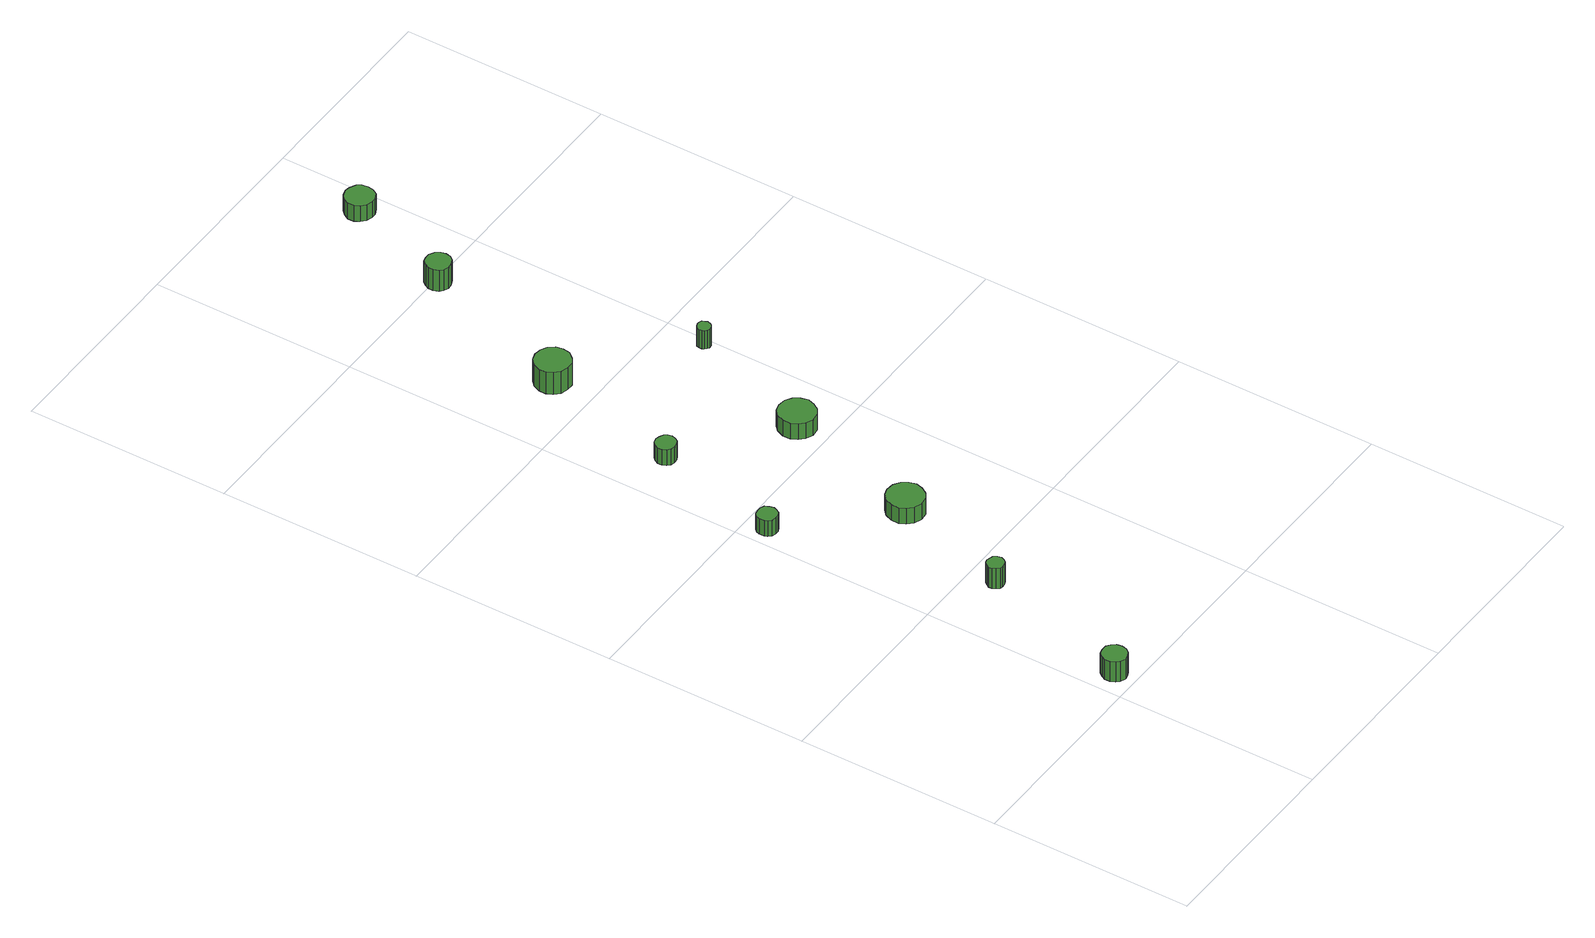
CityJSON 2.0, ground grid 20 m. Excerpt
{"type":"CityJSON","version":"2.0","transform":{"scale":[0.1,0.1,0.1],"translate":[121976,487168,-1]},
"CityObjects":{
"tree1":{"type":"SolitaryVegetationObject","attributes":{"function":"something"},"geometry":[{"type":"MultiSurface","lod":"1","boundaries":[[[0,1,2,3,4,5,6,7,8,9,10,11,12,13,14]],[[15,16,17,18,19,20,21,22,23,24,25,26,27,28,29]],[[0,29,28,1]],[[1,28,27,2]],[[2,27,26,3]],[[3,26,25,4]],[[4,25,24,5]],[[5,24,23,6]],[[6,23,22,7]],[[7,22,21,8]],[[8,21,20,9]],[[9,20,19,10]],[[10,19,18,11]],[[11,18,17,12]],[[12,17,16,13]],[[13,16,15,14]],[[14,15,29,0]]]}]},
"tree2":{"type":"SolitaryVegetationObject","attributes":{"function":"something"},"geometry":[{"type":"MultiSurface","lod":"1","boundaries":[[[30,31,32,33,34,35,36,37,38,39,40,41,42,43,44]],[[45,46,47,48,49,50,51,52,53,54,55,56,57,58,59]],[[30,59,58,31]],[[31,58,57,32]],[[32,57,56,33]],[[33,56,55,34]],[[34,55,54,35]],[[35,54,53,36]],[[36,53,52,37]],[[37,52,51,38]],[[38,51,50,39]],[[39,50,49,40]],[[40,49,48,41]],[[41,48,47,42]],[[42,47,46,43]],[[43,46,45,44]],[[44,45,59,30]]]}]},
"tree3":{"type":"SolitaryVegetationObject","attributes":{"function":"something"},"geometry":[{"type":"MultiSurface","lod":"1","boundaries":[[[60,61,62,63,64,65,66,67,68,69,70,71,72,73,74]],[[75,76,77,78,79,80,81,82,83,84,85,86,87,88,89]],[[60,89,88,61]],[[61,88,87,62]],[[62,87,86,63]],[[63,86,85,64]],[[64,85,84,65]],[[65,84,83,66]],[[66,83,82,67]],[[67,82,81,68]],[[68,81,80,69]],[[69,80,79,70]],[[70,79,78,71]],[[71,78,77,72]],[[72,77,76,73]],[[73,76,75,74]],[[74,75,89,60]]]}]},
"tree4":{"type":"SolitaryVegetationObject","attributes":{"function":"something"},"geometry":[{"type":"MultiSurface","lod":"1","boundaries":[[[90,91,92,93,94,95,96,97,98,99,100,101,102,103,104]],[[105,106,107,108,109,110,111,112,113,114,115,116,117,118,119]],[[90,119,118,91]],[[91,118,117,92]],[[92,117,116,93]],[[93,116,115,94]],[[94,115,114,95]],[[95,114,113,96]],[[96,113,112,97]],[[97,112,111,98]],[[98,111,110,99]],[[99,110,109,100]],[[100,109,108,101]],[[101,108,107,102]],[[102,107,106,103]],[[103,106,105,104]],[[104,105,119,90]]]}]},
"tree5":{"type":"SolitaryVegetationObject","attributes":{"function":"something"},"geometry":[{"type":"MultiSurface","lod":"1","boundaries":[[[120,121,122,123,124,125,126,127,128,129,130,131,132,133,134]],[[135,136,137,138,139,140,141,142,143,144,145,146,147,148,149]],[[120,149,148,121]],[[121,148,147,122]],[[122,147,146,123]],[[123,146,145,124]],[[124,145,144,125]],[[125,144,143,126]],[[126,143,142,127]],[[127,142,141,128]],[[128,141,140,129]],[[129,140,139,130]],[[130,139,138,131]],[[131,138,137,132]],[[132,137,136,133]],[[133,136,135,134]],[[134,135,149,120]]]}]},
"tree6":{"type":"SolitaryVegetationObject","attributes":{"function":"something"},"geometry":[{"type":"MultiSurface","lod":"1","boundaries":[[[150,151,152,153,154,155,156,157,158,159,160,161,162,163,164]],[[165,166,167,168,169,170,171,172,173,174,175,176,177,178,179]],[[150,179,178,151]],[[151,178,177,152]],[[152,177,176,153]],[[153,176,175,154]],[[154,175,174,155]],[[155,174,173,156]],[[156,173,172,157]],[[157,172,171,158]],[[158,171,170,159]],[[159,170,169,160]],[[160,169,168,161]],[[161,168,167,162]],[[162,167,166,163]],[[163,166,165,164]],[[164,165,179,150]]]}]},
"tree7":{"type":"SolitaryVegetationObject","attributes":{"function":"something"},"geometry":[{"type":"MultiSurface","lod":"1","boundaries":[[[180,181,182,183,184,185,186,187,188,189,190,191,192,193,194]],[[195,196,197,198,199,200,201,202,203,204,205,206,207,208,209]],[[180,209,208,181]],[[181,208,207,182]],[[182,207,206,183]],[[183,206,205,184]],[[184,205,204,185]],[[185,204,203,186]],[[186,203,202,187]],[[187,202,201,188]],[[188,201,200,189]],[[189,200,199,190]],[[190,199,198,191]],[[191,198,197,192]],[[192,197,196,193]],[[193,196,195,194]],[[194,195,209,180]]]}]},
"tree8":{"type":"SolitaryVegetationObject","attributes":{"function":"something"},"geometry":[{"type":"MultiSurface","lod":"1","boundaries":[[[210,211,212,213,214,215,216,217,218,219,220,221,222,223,224]],[[225,226,227,228,229,230,231,232,233,234,235,236,237,238,239]],[[210,239,238,211]],[[211,238,237,212]],[[212,237,236,213]],[[213,236,235,214]],[[214,235,234,215]],[[215,234,233,216]],[[216,233,232,217]],[[217,232,231,218]],[[218,231,230,219]],[[219,230,229,220]],[[220,229,228,221]],[[221,228,227,222]],[[222,227,226,223]],[[223,226,225,224]],[[224,225,239,210]]]}]},
"tree9":{"type":"SolitaryVegetationObject","attributes":{"function":"something"},"geometry":[{"type":"MultiSurface","lod":"1","boundaries":[[[240,241,242,243,244,245,246,247,248,249,250,251,252,253,254]],[[255,256,257,258,259,260,261,262,263,264,265,266,267,268,269]],[[240,269,268,241]],[[241,268,267,242]],[[242,267,266,243]],[[243,266,265,244]],[[244,265,264,245]],[[245,264,263,246]],[[246,263,262,247]],[[247,262,261,248]],[[248,261,260,249]],[[249,260,259,250]],[[250,259,258,251]],[[251,258,257,252]],[[252,257,256,253]],[[253,256,255,254]],[[254,255,269,240]]]}]},
"tree10":{"type":"SolitaryVegetationObject","attributes":{"function":"something"},"geometry":[{"type":"MultiSurface","lod":"1","boundaries":[[[270,271,272,273,274,275,276,277,278,279,280,281,282,283,284]],[[285,286,287,288,289,290,291,292,293,294,295,296,297,298,299]],[[270,299,298,271]],[[271,298,297,272]],[[272,297,296,273]],[[273,296,295,274]],[[274,295,294,275]],[[275,294,293,276]],[[276,293,292,277]],[[277,292,291,278]],[[278,291,290,279]],[[279,290,289,280]],[[280,289,288,281]],[[281,288,287,282]],[[282,287,286,283]],[[283,286,285,284]],[[284,285,299,270]]]}]},
"tree11":{"type":"SolitaryVegetationObject","attributes":{"function":"something"}},
"tree12":{"type":"SolitaryVegetationObject","attributes":{"function":"something"}}
},
"vertices":[
[36,21,29],[35,26,29],[32,30,29],[28,33,29],[23,33,29],[18,32,29],[15,28,29],[13,24,29],[13,19,29],[15,14,29],[18,11,29],[23,9,29],[28,10,29],[32,12,29],[35,16,29],[35,16,6],[32,12,6],[28,10,6],[23,9,6],[18,11,6],[15,14,6],[13,19,6],[13,24,6],[15,28,6],[18,32,6],[23,33,6],[28,33,6],[32,30,6],[35,26,6],[36,21,6],
[77,173,29],[76,177,29],[74,180,29],[71,181,29],[67,182,29],[64,181,29],[62,178,29],[60,175,29],[60,172,29],[62,169,29],[64,166,29],[67,165,29],[71,166,29],[74,167,29],[76,170,29],[76,170,6],[74,167,6],[71,166,6],[67,165,6],[64,166,6],[62,169,6],[60,172,6],[60,175,6],[62,178,6],[64,181,6],[67,182,6],[71,181,6],[74,180,6],[76,177,6],[77,173,6],
[29,378,24],[28,382,24],[26,386,24],[22,388,24],[18,388,24],[14,387,24],[11,384,24],[10,381,24],[10,376,24],[11,373,24],[14,370,24],[18,369,24],[22,369,24],[26,371,24],[28,375,24],[28,375,6],[26,371,6],[22,369,6],[18,369,6],[14,370,6],[11,373,6],[10,376,6],[10,381,6],[11,384,6],[14,387,6],[18,388,6],[22,388,6],[26,386,6],[28,382,6],[29,378,6],
[123,291,24],[121,298,24],[117,304,24],[111,308,24],[103,309,24],[96,307,24],[91,302,24],[88,295,24],[88,287,24],[91,281,24],[96,276,24],[103,273,24],[111,274,24],[117,278,24],[121,284,24],[121,284,6],[117,278,6],[111,274,6],[103,273,6],[96,276,6],[91,281,6],[88,287,6],[88,295,6],[91,302,6],[96,307,6],[103,309,6],[111,308,6],[117,304,6],[121,298,6],[123,291,6],
[60,504,24],[59,508,24],[57,511,24],[53,513,24],[49,514,24],[45,513,24],[42,510,24],[40,506,24],[40,502,24],[42,498,24],[45,495,24],[49,494,24],[53,495,24],[57,497,24],[59,500,24],[59,500,6],[57,497,6],[53,495,6],[49,494,6],[45,495,6],[42,498,6],[40,502,6],[40,506,6],[42,510,6],[45,513,6],[49,514,6],[53,513,6],[57,511,6],[59,508,6],[60,504,6],
[98,642,31],[97,649,31],[92,655,31],[86,658,31],[79,659,31],[72,657,31],[67,652,31],[64,645,31],[64,638,31],[67,632,31],[72,627,31],[79,625,31],[86,625,31],[92,629,31],[97,635,31],[97,635,6],[92,629,6],[86,625,6],[79,625,6],[72,627,6],[67,632,6],[64,638,6],[64,645,6],[67,652,6],[72,657,6],[79,659,6],[86,658,6],[92,655,6],[97,649,6],[98,642,6],
[165,431,24],[163,438,24],[159,444,24],[153,448,24],[145,449,24],[138,447,24],[133,442,24],[130,435,24],[130,427,24],[133,421,24],[138,416,24],[145,413,24],[153,414,24],[159,418,24],[163,424,24],[163,424,6],[159,418,6],[153,414,6],[145,413,6],[138,416,6],[133,421,6],[130,427,6],[130,435,6],[133,442,6],[138,447,6],[145,449,6],[153,448,6],[159,444,6],[163,438,6],[165,431,6],
[201,559,27],[200,561,27],[199,564,27],[196,565,27],[193,565,27],[191,564,27],[189,563,27],[188,560,27],[188,557,27],[189,555,27],[191,553,27],[193,552,27],[196,552,27],[199,554,27],[200,556,27],[200,556,6],[199,554,6],[196,552,6],[193,552,6],[191,553,6],[189,555,6],[188,557,6],[188,560,6],[189,563,6],[191,564,6],[193,565,6],[196,565,6],[199,564,6],[200,561,6],[201,559,6],
[149,797,30],[148,802,30],[145,806,30],[140,809,30],[135,809,30],[130,808,30],[127,804,30],[125,800,30],[125,795,30],[127,790,30],[130,787,30],[135,785,30],[140,786,30],[145,788,30],[148,792,30],[148,792,6],[145,788,6],[140,786,6],[135,785,6],[130,787,6],[127,790,6],[125,795,6],[125,800,6],[127,804,6],[130,808,6],[135,809,6],[140,809,6],[145,806,6],[148,802,6],[149,797,6],
[192,906,24],[191,912,24],[188,916,24],[182,919,24],[177,920,24],[171,918,24],[167,914,24],[164,909,24],[164,903,24],[167,898,24],[171,894,24],[177,892,24],[182,892,24],[188,895,24],[191,900,24],[191,900,6],[188,895,6],[182,892,6],[177,892,6],[171,894,6],[167,898,6],[164,903,6],[164,909,6],[167,914,6],[171,918,6],[177,920,6],[182,919,6],[188,916,6],[191,912,6],[192,906,6]
]}
